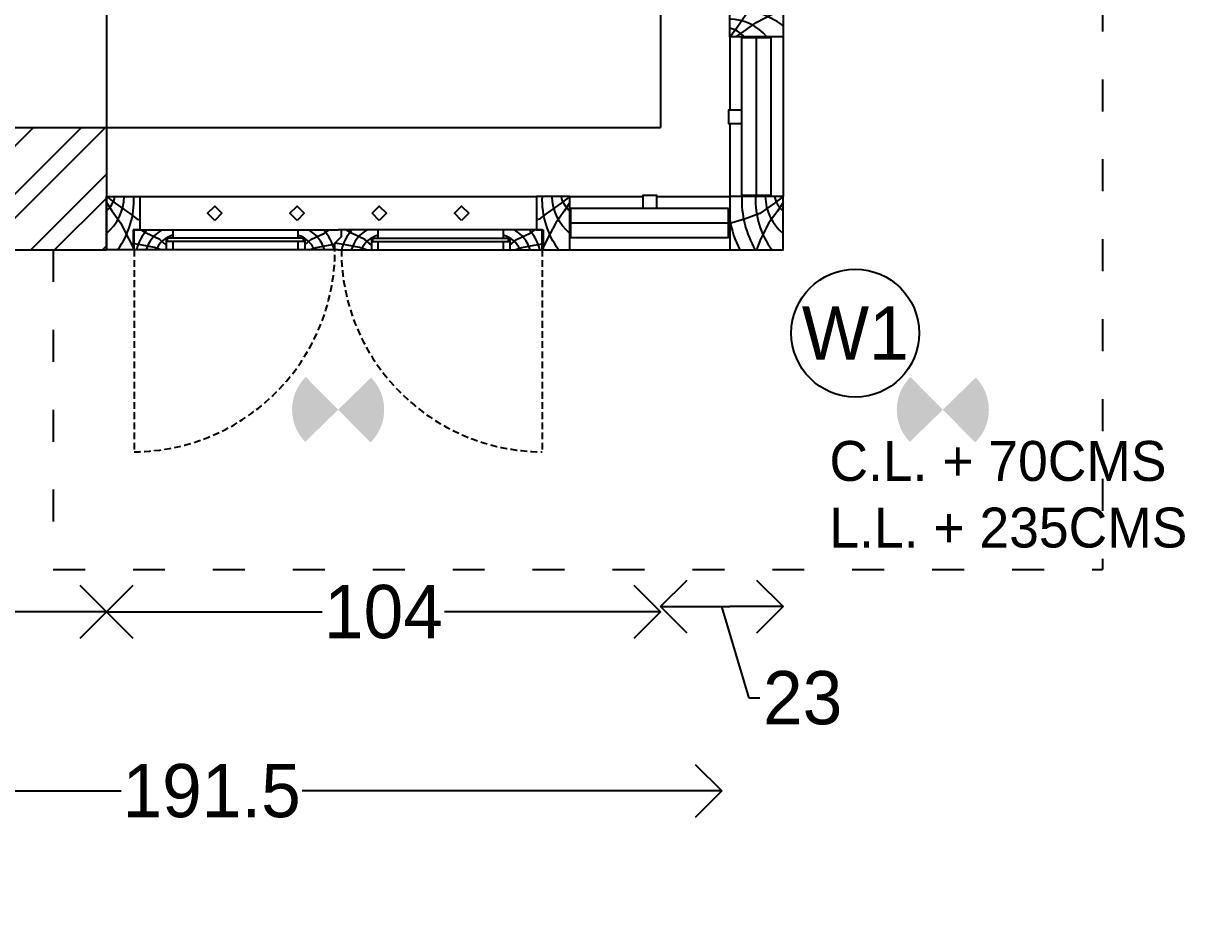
# Model space of a CAD drawing. Header units: metres. Extents: x -16 to 65907, y -5261 to 15511.
# Drawn here: x 20301.8 to 20521.8, y 4446.5 to 4612.3 of the extents above; entities that cross this region are included whole.
import ezdxf

# ---------------------------------------------------------------- set-up
doc = ezdxf.new("R2010")
doc.units = ezdxf.units.M
doc.header["$PDMODE"] = 67
doc.header["$PDSIZE"] = -5
doc.linetypes.add('ACAD_ISO03W100', pattern=[30, 12, -18])
doc.linetypes.add('DASHED', pattern=[19.05, 12.7, -6.35])
doc.layers.get('0').update_dxf_attribs({"color": 6})
for name, color, linetype in [('BC-CILL', 23, 'Continuous'), ('BC-DIMENSION', 8, 'Continuous'), ('BC-ELEC_FIT', 10, 'Continuous'), ('BC-FURNITURE', 5, 'Continuous'), ('BC-GREYCOLOR', 8, 'Continuous'), ('BC-HATCH', 8, 'Continuous'), ('BC-JOINERY', 93, 'Continuous'), ('BC-TEXT', 7, 'Continuous'), ('BC-WALLS', 1, 'Continuous'), ('BC-WHITECOLOR', 7, 'Continuous')]:
    doc.layers.add(name, color=color, linetype=linetype)
doc.layers.get('BC-ELEC_FIT').off()
doc.styles.add('BC-1IN50-1', font='FreeSans.ttf', dxfattribs={"height": 10})
doc.dimstyles.new('BC-1IN50-1', dxfattribs={"dimtxt": 10, "dimasz": 10, "dimexe": 0.18, "dimexo": 0.0625, "dimgap": 1, "dimtad": 0, "dimdec": 1, "dimzin": 12, "dimdsep": 46, "dimtxsty": 'BC-1IN50-1', "dimblk": 'OPEN90', "dimcen": 0.09, "dimse1": 1, "dimse2": 1, "dimclrd": 8, "dimclre": 256, "dimclrt": 7, "dimadec": 0, "dimazin": 0, "dimtfac": 1, "dimtdec": 0, "dimtofl": 0, "dimtmove": 1, "dimatfit": 3, "dimfxl": 0, "dimtolj": 1, "dimtzin": 0, "dimlwd": -3, "dimarcsym": 0})

# ---------------------------------------------------------------- blocks, each defined once
blk = doc.blocks.new('BC-JN-FRAME-SIDE')
at = {"layer": 'BC-HATCH'}
for points in [[(0, -3.87), (-1.06, -2.29), (-2.66, -0.06), (-4.24, 2.97), (-5, 4.54)], [(-0.01, -5), (-1.62, -3.74), (-4.39, -1.84), (-5.78, -0.75), (-6.25, -0.66)]]:
    blk.add_lwpolyline(points, dxfattribs=at)
for centre, radius, start, end in [((10.75, -4.4), 15.93, 143.8447, 182.1637), ((5.98, -5.2), 9.31, 129.9112, 178.7469), ((2.65, -5.73), 4.3, 128.027, 170.1852)]:
    blk.add_arc(centre, radius, start, end, dxfattribs=at)
at = {"layer": 'BC-JOINERY'}
for p, q in [((-5, 1.25), (-5, 5)), ((-5, 5), (0, 5)), ((0, 5), (0, -5)), ((-6.25, -5), (-6.25, 1.25)), ((-6.25, 1.25), (-5, 1.25)), ((0, -5), (-6.25, -5))]:
    blk.add_line(p, q, dxfattribs=at)
blk = doc.blocks.new('_OPEN90')
at = {"color": 0, "linetype": 'ByBlock'}
for p, q in [((-0.5, 0.5), (0, 0)), ((0, 0), (-1, 0)), ((0, 0), (-0.5, -0.5))]:
    blk.add_line(p, q, dxfattribs=at)
blk = doc.blocks.new('*D1213')
at = {"layer": 'BC-DIMENSION', "color": 8, "linetype": 'Continuous', "lineweight": -3}
for p, q in [((20251.38, 4468.2), (20320.15, 4468.2)), ((20422.88, 4468.2), (20354.1, 4468.2))]:
    blk.add_line(p, q, dxfattribs=at)
at = {"layer": 'Defpoints', "color": 0}
for p in [(20432.88, 4468.2), (20241.38, 4446.5), (20432.88, 4446.5)]:
    blk.add_point(p, dxfattribs=at)
at = {"layer": 'BC-DIMENSION', "color": 8, "lineweight": -3, "xscale": 10, "yscale": 10, "zscale": 10, "rotation": 180}
blk.add_blockref('_OPEN90', (20241.38, 4468.2), dxfattribs=at)
at = {"layer": 'BC-DIMENSION', "color": 8, "lineweight": -3, "xscale": 10, "yscale": 10, "zscale": 10}
blk.add_blockref('_OPEN90', (20432.88, 4468.2), dxfattribs=at)
at = {"layer": 'BC-DIMENSION', "color": 7, "insert": (20337.13, 4468.2), "char_height": 10, "attachment_point": 5, "style": 'BC-1IN50-1'}
blk.add_mtext('\\A1;191.5', dxfattribs=at)
blk = doc.blocks.new('*D1234')
at = {"layer": 'BC-TEXT', "color": 8, "linetype": 'Continuous', "lineweight": -3}
for p, q in [((20101.38, 4501.81), (20192.47, 4501.81)), ((20307.38, 4501.81), (20216.29, 4501.81))]:
    blk.add_line(p, q, dxfattribs=at)
at = {"layer": 'Defpoints', "color": 0}
for p in [(20091.38, 4592.77), (20317.38, 4592.77), (20317.38, 4501.81)]:
    blk.add_point(p, dxfattribs=at)
at = {"layer": 'BC-TEXT', "color": 8, "lineweight": -3, "xscale": 10, "yscale": 10, "zscale": 10, "rotation": 180}
blk.add_blockref('_OPEN90', (20091.38, 4501.81), dxfattribs=at)
at = {"layer": 'BC-TEXT', "color": 8, "lineweight": -3, "xscale": 10, "yscale": 10, "zscale": 10}
blk.add_blockref('_OPEN90', (20317.38, 4501.81), dxfattribs=at)
at = {"layer": 'BC-TEXT', "color": 7, "insert": (20204.38, 4501.81), "char_height": 10, "attachment_point": 5, "style": 'BC-1IN50-1'}
blk.add_mtext('\\A1;226', dxfattribs=at)
blk = doc.blocks.new('*D1235')
at = {"layer": 'BC-TEXT', "color": 8, "linetype": 'Continuous', "lineweight": -3}
for p, q in [((20327.38, 4501.81), (20357.88, 4501.81)), ((20411.38, 4501.81), (20380.87, 4501.81))]:
    blk.add_line(p, q, dxfattribs=at)
at = {"layer": 'Defpoints', "color": 0}
for p in [(20421.38, 4696.77), (20317.38, 4592.77), (20421.38, 4501.81)]:
    blk.add_point(p, dxfattribs=at)
at = {"layer": 'BC-TEXT', "color": 8, "lineweight": -3, "xscale": 10, "yscale": 10, "zscale": 10, "rotation": 180}
blk.add_blockref('_OPEN90', (20317.38, 4501.81), dxfattribs=at)
at = {"layer": 'BC-TEXT', "color": 8, "lineweight": -3, "xscale": 10, "yscale": 10, "zscale": 10}
blk.add_blockref('_OPEN90', (20421.38, 4501.81), dxfattribs=at)
at = {"layer": 'BC-TEXT', "color": 7, "insert": (20369.38, 4501.81), "char_height": 10, "attachment_point": 5, "style": 'BC-1IN50-1'}
blk.add_mtext('\\A1;104', dxfattribs=at)
blk = doc.blocks.new('*D1236')
at = {"layer": 'BC-TEXT', "color": 8, "linetype": 'Continuous', "lineweight": -3}
for p, q in [((20431.38, 4502.8), (20434.38, 4502.8)), ((20438.02, 4485.64), (20432.88, 4502.8)), ((20440.02, 4485.64), (20438.02, 4485.64))]:
    blk.add_line(p, q, dxfattribs=at)
at = {"layer": 'Defpoints', "color": 0}
for p in [(20421.38, 4696.77), (20444.38, 4696.77), (20444.38, 4502.8)]:
    blk.add_point(p, dxfattribs=at)
at = {"layer": 'BC-TEXT', "color": 8, "lineweight": -3, "xscale": 10, "yscale": 10, "zscale": 10, "rotation": 180}
blk.add_blockref('_OPEN90', (20421.38, 4502.8), dxfattribs=at)
at = {"layer": 'BC-TEXT', "color": 8, "lineweight": -3, "xscale": 10, "yscale": 10, "zscale": 10}
blk.add_blockref('_OPEN90', (20444.38, 4502.8), dxfattribs=at)
at = {"layer": 'BC-TEXT', "color": 7, "insert": (20448.07, 4485.64), "char_height": 10, "attachment_point": 5, "style": 'BC-1IN50-1'}
blk.add_mtext('\\A1;23', dxfattribs=at)
blk = doc.blocks.new('*D1237')
at = {"layer": 'BC-TEXT', "color": 8, "linetype": 'Continuous', "lineweight": -3}
for p, q in [((20529.82, 4686.78), (20529.82, 4644.76)), ((20529.82, 4579.77), (20529.82, 4621.78))]:
    blk.add_line(p, q, dxfattribs=at)
at = {"layer": 'Defpoints', "color": 0}
for p in [(20444.38, 4696.78), (20529.82, 4696.78), (20444.38, 4569.77)]:
    blk.add_point(p, dxfattribs=at)
at = {"layer": 'BC-TEXT', "color": 8, "lineweight": -3, "xscale": 10, "yscale": 10, "zscale": 10}
for p, rotation in [((20529.82, 4696.78), 90), ((20529.82, 4569.77), 270)]:
    blk.add_blockref('_OPEN90', p, dxfattribs=dict(at, rotation=rotation))
at = {"layer": 'BC-TEXT', "color": 7, "insert": (20529.82, 4633.27), "char_height": 10, "attachment_point": 5, "rotation": 90, "style": 'BC-1IN50-1'}
blk.add_mtext('\\A1;127', dxfattribs=at)
blk = doc.blocks.new('ele_ceiling_box')
at = {"layer": 'BC-WALLS'}
h = blk.add_hatch(color=256, dxfattribs=at)
edge = h.paths.add_edge_path()
edge.add_ellipse((0, 0), major_axis=(-6.11, 6.11), ratio=1, start_angle=179.7537, end_angle=269.2233)
edge.add_line((6.19, 6.03), (0, 0))
edge.add_line((0, 0), (6.08, -6.13))
edge = h.paths.add_edge_path()
edge.add_line((0, 0), (-6.08, 6.13))
edge.add_ellipse((0, 0), major_axis=(-6.11, 6.11), ratio=1, start_angle=359.7537, end_angle=449.2233)
edge.add_line((-6.19, -6.03), (0, 0))

msp = doc.modelspace()

# ---------------------------------------------------------------- hatches: boundary and pattern name
at = {"layer": 'BC-HATCH', "linetype": 'Continuous'}
h = msp.add_hatch(dxfattribs=at)
h.set_pattern_fill('ANSI32', color=256, style=0)
h.paths.add_polyline_path([(20091.377, 4592.766), (20091.377, 5022.566), (20068.377, 5022.566), (20068.377, 4569.766), (20317.377, 4569.766), (20317.377, 4572.826), (20317.377, 4577.113), (20317.377, 4578.635), (20317.377, 4579.766), (20317.377, 4592.766)])
h.paths.add_polyline_path([(20444.377, 4696.775), (20444.377, 4931.066), (20211.377, 4931.066), (20211.377, 4908.066), (20421.377, 4908.066), (20421.377, 4696.766), (20434.377, 4696.766), (20434.377, 4696.775), (20435.508, 4696.775), (20437.03, 4696.775), (20441.317, 4696.775)])

# ---------------------------------------------------------------- linework, layer by layer
at = {"layer": 'BC-CILL'}
for p in [(20421.377, 4696.766), (20317.377, 4592.766)]:
    msp.add_line(p, (20421.377, 4592.766), dxfattribs=at)
at = {"layer": 'BC-FURNITURE'}
msp.add_line((20317.377, 4645.637), (20317.377, 4592.766), dxfattribs=at)
at = {"layer": 'BC-GREYCOLOR', "linetype": 'ACAD_ISO03W100', "ltscale": 0.5}
for p, q in [((20504.377, 4706.766), (20504.377, 4509.766)), ((20307.377, 4569.766), (20307.377, 4509.766)), ((20307.377, 4509.766), (20504.377, 4509.766))]:
    msp.add_line(p, q, dxfattribs=at)
at = {"layer": 'BC-GREYCOLOR', "linetype": 'DASHED', "ltscale": 0.1}
for p, q in [((20322.577, 4569.766), (20322.577, 4531.866)), ((20399.177, 4569.766), (20399.177, 4531.866))]:
    msp.add_line(p, q, dxfattribs=at)
at = {"layer": 'BC-GREYCOLOR'}
for points in [[(20328.627, 4570.621), (20327.395, 4571.689), (20324.853, 4572.927), (20323.888, 4573.516)], [(20354.627, 4570.711), (20355.755, 4571.689), (20358.297, 4572.927), (20359.262, 4573.516)], [(20367.127, 4570.621), (20365.895, 4571.689), (20363.353, 4572.927), (20362.388, 4573.516)], [(20393.127, 4570.621), (20394.36, 4571.689), (20396.902, 4572.927), (20397.866, 4573.516)], [(20327.687, 4569.766), (20326.378, 4570.231), (20324.079, 4570.673), (20322.577, 4570.919)], [(20355.463, 4569.766), (20356.772, 4570.231), (20359.071, 4570.673), (20360.277, 4570.87)], [(20366.187, 4569.766), (20364.878, 4570.231), (20362.579, 4570.673), (20360.306, 4571.045)], [(20394.067, 4569.766), (20395.376, 4570.231), (20397.675, 4570.673), (20399.177, 4570.919)]]:
    msp.add_lwpolyline(points, dxfattribs=at)
for centre, radius, start, end in [((20331.148, 4567.857), 8.353, 137.3598, 166.7949), ((20331.148, 4567.857), 6.593, 120.88764, 163.17777), ((20331.148, 4567.857), 4.834, 105.24692, 156.74922), ((20352.002, 4567.857), 4.834, 23.25078, 73.46968), ((20352.002, 4567.857), 6.593, 16.82223, 59.11236), ((20352.002, 4567.857), 8.353, 13.2051, 42.6402), ((20369.648, 4567.857), 8.353, 137.3598, 166.7949), ((20369.648, 4567.857), 6.593, 120.88764, 163.17777), ((20369.648, 4567.857), 4.834, 105.24692, 156.74922), ((20390.606, 4567.857), 4.834, 23.25078, 74.75308), ((20390.606, 4567.857), 6.593, 16.82223, 59.11236), ((20390.606, 4567.857), 8.353, 13.2051, 42.6402)]:
    msp.add_arc(centre, radius, start, end, dxfattribs=at)
at = {"layer": 'BC-GREYCOLOR', "linetype": 'DASHED', "ltscale": 0.1}
for centre, start, end in [((20322.377, 4569.766), 270.30235, 360), ((20399.377, 4569.766), 180, 269.69765)]:
    msp.add_arc(centre, 37.9, start, end, dxfattribs=at)
at = {"layer": 'BC-HATCH'}
for points in [[(20444.377, 4579.766), (20442.763, 4578.51), (20440.002, 4576.61), (20437.149, 4575.511), (20434.377, 4574.742)], [(20444.387, 4578.635), (20443.328, 4577.055), (20441.724, 4574.828), (20440.151, 4571.8), (20439.377, 4569.766)]]:
    msp.add_lwpolyline(points, dxfattribs=at)
for centre, radius, start, end in [((20455.136, 4579.164), 18.508, 177.83632, 210.51783), ((20455.136, 4579.164), 15.93, 177.83632, 216.15529), ((20450.362, 4579.969), 9.313, 181.25314, 230.08881), ((20447.035, 4580.498), 4.298, 189.81483, 231.97299), ((20447.035, 4580.498), 4.298, 189.81483, 231.97299), ((20455.136, 4579.164), 21.086, 190.10712, 206.46989), ((20455.136, 4579.164), 21.086, 190.10712, 206.46989)]:
    msp.add_arc(centre, radius, start, end, dxfattribs=at)
at = {"layer": 'BC-JOINERY'}
for p, q in [((20328.627, 4571.941), (20328.627, 4571.341)), ((20328.877, 4571.341), (20328.877, 4571.941)), ((20354.377, 4571.341), (20354.377, 4571.941)), ((20354.627, 4571.941), (20354.627, 4571.341)), ((20367.127, 4571.941), (20367.127, 4571.341)), ((20367.377, 4571.341), (20367.377, 4571.941)), ((20392.877, 4571.341), (20392.877, 4571.941)), ((20393.127, 4571.941), (20393.127, 4571.341)), ((20328.627, 4571.341), (20328.627, 4569.766)), ((20354.627, 4571.341), (20354.627, 4569.766)), ((20367.127, 4571.341), (20367.127, 4569.766)), ((20393.127, 4571.341), (20393.127, 4569.766))]:
    msp.add_line(p, q, dxfattribs=at)
msp.add_lwpolyline([(20434.377, 4579.766), (20434.377, 4569.766), (20444.377, 4569.766), (20444.377, 4579.766)], close=True, dxfattribs=at)
for points in [[(20329.877, 4571.341), (20329.877, 4569.766), (20322.577, 4569.766), (20322.577, 4573.516), (20329.877, 4573.516), (20329.877, 4571.941)], [(20353.377, 4571.941), (20353.377, 4573.516), (20360.877, 4573.516)], [(20360.277, 4569.766), (20360.277, 4571.016), (20361.477, 4572.266), (20361.477, 4573.516)], [(20368.377, 4571.941), (20368.377, 4573.516), (20360.877, 4573.516)], [(20391.877, 4571.341), (20391.877, 4569.766), (20399.177, 4569.766), (20399.177, 4573.516), (20391.877, 4573.516), (20391.877, 4571.941)], [(20360.877, 4569.766), (20353.377, 4569.766), (20353.377, 4571.341)], [(20360.877, 4569.766), (20368.377, 4569.766), (20368.377, 4571.341)]]:
    msp.add_lwpolyline(points, dxfattribs=at)
at = {"layer": 'BC-TEXT', "linetype": 'Continuous'}
msp.add_circle((20457.94, 4554.143), 12, dxfattribs=at)
at = {"layer": 'BC-WALLS'}
for p, q in [((20091.377, 4592.766), (20317.377, 4592.766)), ((20317.377, 4592.766), (20317.377, 4569.766)), ((20068.377, 4569.766), (20317.377, 4569.766))]:
    msp.add_line(p, q, dxfattribs=at)
at = {"layer": 'BC-WHITECOLOR'}
for p, q in [((20434.377, 4609.775), (20434.377, 4596.02)), ((20436.627, 4579.975), (20436.627, 4609.566)), ((20442.127, 4609.566), (20436.627, 4609.566)), ((20439.377, 4579.766), (20439.377, 4609.766)), ((20442.127, 4579.975), (20442.127, 4609.566)), ((20444.377, 4609.766), (20444.377, 4579.766)), ((20434.377, 4593.52), (20434.377, 4579.766)), ((20323.627, 4579.766), (20398.127, 4579.766)), ((20404.368, 4579.766), (20418.122, 4579.766)), ((20420.622, 4579.766), (20434.377, 4579.766)), ((20442.127, 4579.975), (20436.627, 4579.975)), ((20434.168, 4577.516), (20404.577, 4577.516)), ((20404.577, 4572.016), (20404.577, 4577.516)), ((20434.168, 4572.016), (20434.168, 4577.516)), ((20434.377, 4574.766), (20404.377, 4574.766)), ((20354.627, 4571.941), (20328.627, 4571.941)), ((20329.877, 4573.516), (20353.377, 4573.516)), ((20367.127, 4571.941), (20393.127, 4571.941)), ((20391.877, 4573.516), (20368.377, 4573.516)), ((20434.168, 4572.016), (20404.577, 4572.016)), ((20354.627, 4571.341), (20328.627, 4571.341)), ((20353.377, 4569.766), (20329.877, 4569.766)), ((20367.127, 4571.341), (20393.127, 4571.341)), ((20368.377, 4569.766), (20391.877, 4569.766)), ((20404.377, 4569.766), (20434.377, 4569.766))]:
    msp.add_line(p, q, dxfattribs=at)
for points in [[(20436.627, 4596.02), (20434.127, 4596.02), (20434.127, 4593.52), (20436.627, 4593.52)], [(20418.122, 4577.516), (20418.122, 4580.016), (20420.622, 4580.016), (20420.622, 4577.516)], [(20337.721, 4575.297), (20336.378, 4576.641), (20337.721, 4577.984), (20339.065, 4576.641)], [(20353.159, 4575.297), (20351.815, 4576.641), (20353.159, 4577.984), (20354.502, 4576.641)], [(20368.596, 4575.297), (20367.253, 4576.641), (20368.596, 4577.984), (20369.94, 4576.641)], [(20384.033, 4575.297), (20382.69, 4576.641), (20384.033, 4577.984), (20385.377, 4576.641)]]:
    msp.add_lwpolyline(points, close=True, dxfattribs=at)

# ---------------------------------------------------------------- block references
at = {"layer": 'BC-ELEC_FIT', "linetype": 'Continuous'}
for p in [(20360.877, 4539.766), (20474.377, 4539.766)]:
    msp.add_blockref('ele_ceiling_box', p, dxfattribs=at)
at = {"layer": 'BC-JOINERY'}
for p, rotation in [((20439.377, 4609.766), 270), ((20317.377, 4574.766), 180)]:
    msp.add_blockref('BC-JN-FRAME-SIDE', p, dxfattribs=dict(at, rotation=rotation))
at = {"layer": 'BC-JOINERY', "xscale": -1, "rotation": 180}
msp.add_blockref('BC-JN-FRAME-SIDE', (20404.377, 4574.766), dxfattribs=at)

# ---------------------------------------------------------------- texts
at = {"layer": 'BC-TEXT', "style": 'BC-1IN50-1'}
for s, insert, char_height, width, attachment_point in [('{\\C7;W1}', (20457.94, 4554.143), 10, 33.3881, 5), ('{\\fUbuntu|b0|i0|c0|p34;\\C7;C.L. + 70CMS}\\P{\\fUbuntu|b0|i0|c0|p34;\\C7;L.L. + 235CMS}', (20453.094, 4523.844), 7.5, 105.17023, 4)]:
    msp.add_mtext(s, dxfattribs=dict(at, insert=insert, char_height=char_height, width=width, attachment_point=attachment_point))

# ---------------------------------------------------------------- dimensions: what is measured, and where the dimension line sits
at = {"layer": 'BC-DIMENSION', "linetype": 'Continuous'}
dim = msp.add_linear_dim(base=(20432.877, 4468.204), p1=(20241.377, 4446.504), p2=(20432.877, 4446.504), dimstyle='BC-1IN50-1', dxfattribs=at)
dim.commit()
dim.dimension.update_dxf_attribs({"geometry": '*D1213', "text_midpoint": (20337.127, 4468.204)})
at = {"layer": 'BC-TEXT', "linetype": 'Continuous'}
for base, p1, p2, picture, middle in [((20421.377, 4501.808), (20317.377, 4592.766), (20421.377, 4696.766), '*D1235', (20369.377, 4501.808)), ((20444.377, 4502.798), (20421.377, 4696.766), (20444.377, 4696.766), '*D1236', (20441.023, 4485.645)), ((20317.377, 4501.808), (20091.377, 4592.766), (20317.377, 4592.766), '*D1234', (20204.377, 4501.808))]:
    dim = msp.add_linear_dim(base=base, p1=p1, p2=p2, dimstyle='BC-1IN50-1', dxfattribs=at)
    dim.commit()
    dim.dimension.update_dxf_attribs({"geometry": picture, "text_midpoint": middle})
dim = msp.add_linear_dim(base=(20529.816, 4696.775), p1=(20444.377, 4569.766), p2=(20444.377, 4696.775), angle=90, dimstyle='BC-1IN50-1', override={"dimlfac": 1}, dxfattribs=at)
dim.commit()
dim.dimension.update_dxf_attribs({"geometry": '*D1237', "text_midpoint": (20529.816, 4633.27)})

doc.saveas('drawing.dxf')
